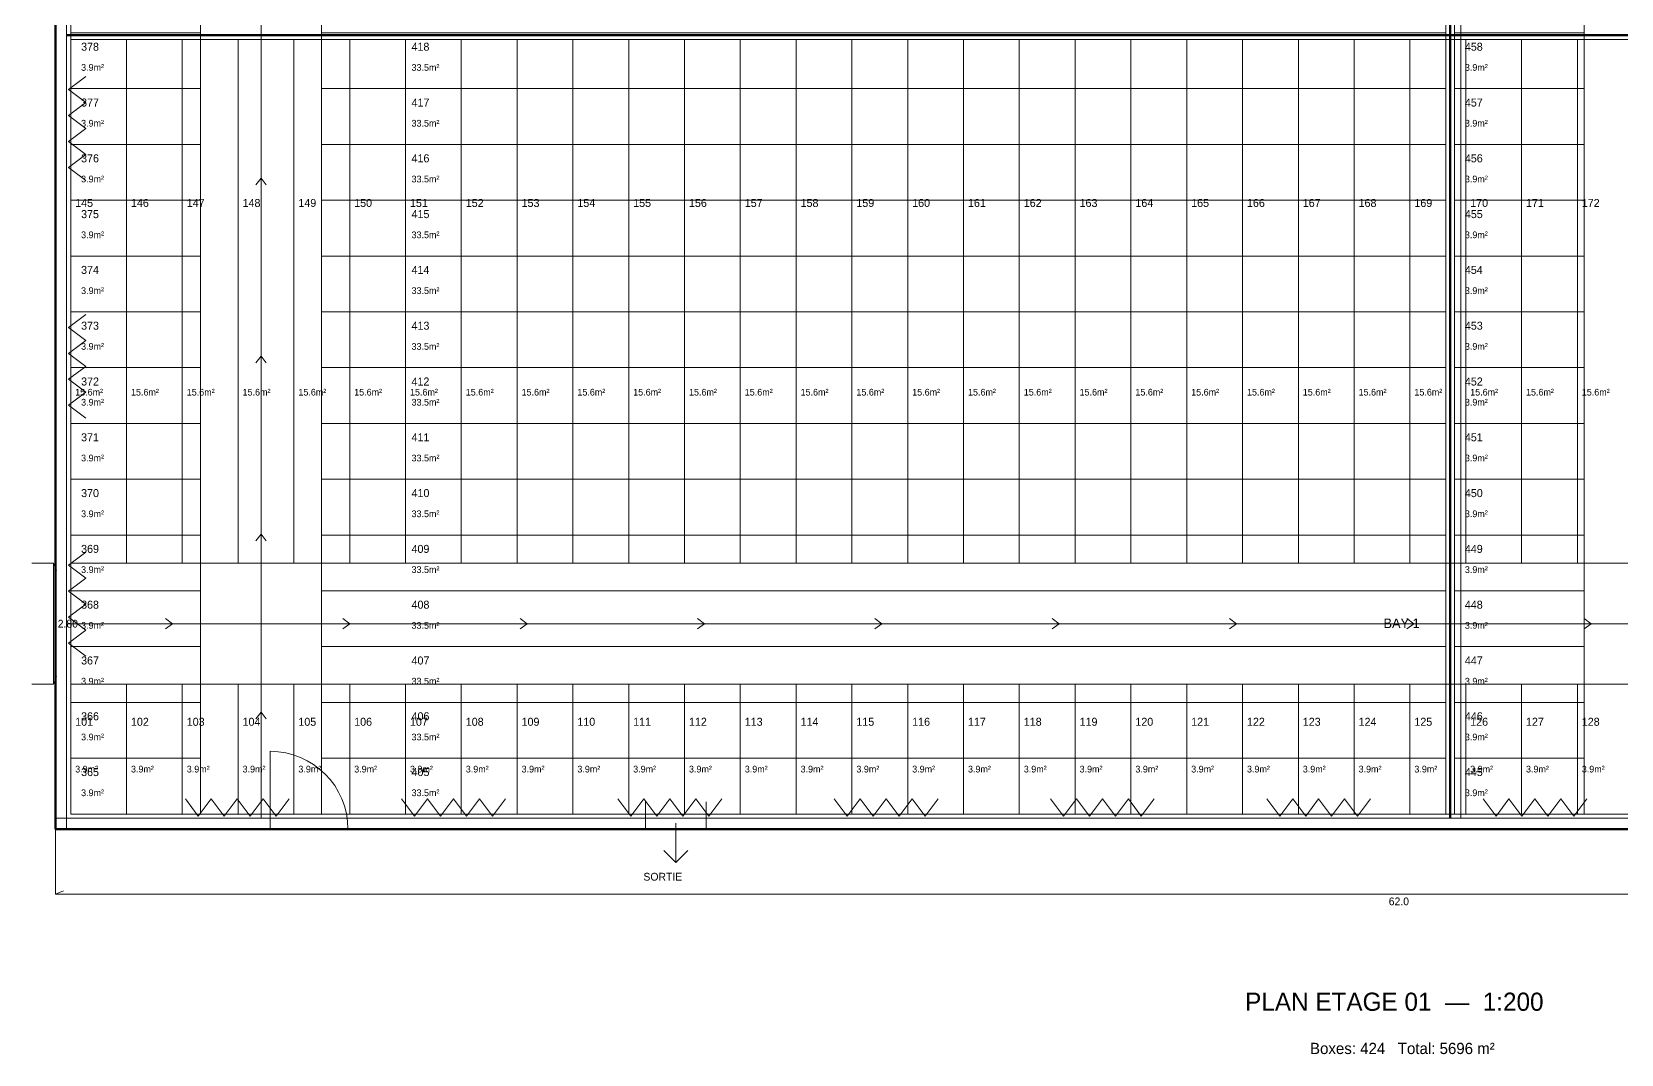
# Model space of a CAD drawing. Header units: millimetres. Extents: x -550 to 64059, y -5204 to 54250.
# Drawn here: x -550 to 36194, y -5204 to 18435 of the extents above; entities that cross this region are included whole.
import ezdxf

# ---------------------------------------------------------------- set-up
doc = ezdxf.new("R2010")
doc.units = ezdxf.units.MM
for name, color, linetype, lineweight in [('Cote', 8, 'Continuous', 9), ('Fleche', 5, 'Continuous', 13), ('ligne circulation', 5, 'Continuous', 9), ('Mur', 250, 'Continuous', 50), ('Radiateur', 1, 'Continuous', 9), ('Texte', 7, 'Continuous', 0), ('Tole Blanche', 8, 'Continuous', 18)]:
    doc.layers.add(name, color=color, linetype=linetype, lineweight=lineweight)

msp = doc.modelspace()

# ---------------------------------------------------------------- linework, layer by layer
at = {"layer": 'Cote', "lineweight": 9}
for p, q in [((-550, 6150), (-50, 6150)), ((-50, 3350), (-50, 6150)), ((-50, 6150), (20, 5970)), ((-550, 3350), (-50, 3350)), ((-50, 3350), (20, 3530)), ((0, 0), (0, -1500)), ((0, -1500), (180, -1430)), ((0, -1500), (62000, -1500))]:
    msp.add_line(p, q, dxfattribs=at)
at = {"layer": 'Fleche', "lineweight": 13}
for p, q in [((4750, 15054), (4630, 14894)), ((4750, 14654), (4750, 15054)), ((4750, 15054), (4870, 14894)), ((4750, 10938), (4630, 10778)), ((4750, 10538), (4750, 10938)), ((4750, 10938), (4870, 10778)), ((4750, 6823), (4630, 6663)), ((4750, 6423), (4750, 6823)), ((4750, 6823), (4870, 6663)), ((2700, 4750), (2540, 4870)), ((6800, 4750), (6640, 4870)), ((10900, 4750), (10740, 4870)), ((15000, 4750), (14840, 4870)), ((19100, 4750), (18940, 4870)), ((23200, 4750), (23040, 4870)), ((27300, 4750), (27140, 4870)), ((31400, 4750), (31240, 4870)), ((35500, 4750), (35340, 4870)), ((2300, 4750), (2700, 4750)), ((2700, 4750), (2540, 4630)), ((6400, 4750), (6800, 4750)), ((6800, 4750), (6640, 4630)), ((10500, 4750), (10900, 4750)), ((10900, 4750), (10740, 4630)), ((14600, 4750), (15000, 4750)), ((15000, 4750), (14840, 4630)), ((18700, 4750), (19100, 4750)), ((19100, 4750), (18940, 4630)), ((22800, 4750), (23200, 4750)), ((23200, 4750), (23040, 4630)), ((26900, 4750), (27300, 4750)), ((27300, 4750), (27140, 4630)), ((31000, 4750), (31400, 4750)), ((31400, 4750), (31240, 4630)), ((35100, 4750), (35500, 4750)), ((35500, 4750), (35340, 4630)), ((4750, 2708), (4630, 2548)), ((4750, 2308), (4750, 2708)), ((4750, 2708), (4870, 2548)), ((14340, 140), (14340, -770)), ((14340, -770), (14060, -490)), ((14340, -770), (14620, -490))]:
    msp.add_line(p, q, dxfattribs=at)
at = {"layer": 'ligne circulation', "lineweight": 9}
for p, q in [((4750, 250), (4750, 53750)), ((250, 4750), (61750, 4750))]:
    msp.add_line(p, q, dxfattribs=at)
at = {"layer": 'Mur', "lineweight": 50}
for p, q in [((0, 54000), (0, 0)), ((32240, 250), (32240, 53750)), ((250, 18360), (61750, 18360)), ((0, 0), (62000, 0))]:
    msp.add_line(p, q, dxfattribs=at)
at = {"layer": 'Mur', "lineweight": 18}
for p, q in [((250, 54000), (250, 0)), ((32490, 250), (32490, 53750)), ((0, 250), (62000, 250))]:
    msp.add_line(p, q, dxfattribs=at)
at = {"layer": 'Mur', "lineweight": 9}
for p, q in [((4960, 0), (4960, 1800)), ((13640, 0), (13640, 630)), ((15040, 0), (15040, 630))]:
    msp.add_line(p, q, dxfattribs=at)
at = {"layer": 'Mur', "lineweight": 25}
for p, q in [((4960, 0), (6760, 0)), ((13640, 0), (15040, 0))]:
    msp.add_line(p, q, dxfattribs=at)
at = {"layer": 'Mur', "lineweight": 9}
msp.add_arc((4960, 0), 1800, 0, 90, dxfattribs=at)
at = {"layer": 'Radiateur', "lineweight": 9}
for p, q in [((300, 17100), (700, 17400)), ((700, 16800), (300, 17100)), ((300, 16500), (700, 16800)), ((700, 16200), (300, 16500)), ((300, 15900), (700, 16200)), ((700, 15600), (300, 15900)), ((300, 15300), (700, 15600)), ((700, 15000), (300, 15300)), ((300, 11600), (700, 11900)), ((700, 11300), (300, 11600)), ((300, 11000), (700, 11300)), ((700, 10700), (300, 11000)), ((300, 10400), (700, 10700)), ((700, 10100), (300, 10400)), ((300, 9800), (700, 10100)), ((700, 9500), (300, 9800)), ((300, 6100), (700, 6400)), ((700, 5800), (300, 6100)), ((300, 5500), (700, 5800)), ((700, 5200), (300, 5500)), ((300, 4900), (700, 5200)), ((700, 4600), (300, 4900)), ((300, 4300), (700, 4600)), ((700, 4000), (300, 4300)), ((3000, 700), (3300, 300)), ((3300, 300), (3600, 700)), ((3600, 700), (3900, 300)), ((3900, 300), (4200, 700)), ((4200, 700), (4500, 300)), ((4500, 300), (4800, 700)), ((4800, 700), (5100, 300)), ((5100, 300), (5400, 700)), ((8000, 700), (8300, 300)), ((8300, 300), (8600, 700)), ((8600, 700), (8900, 300)), ((8900, 300), (9200, 700)), ((9200, 700), (9500, 300)), ((9500, 300), (9800, 700)), ((9800, 700), (10100, 300)), ((10100, 300), (10400, 700)), ((13000, 700), (13300, 300)), ((13300, 300), (13600, 700)), ((13600, 700), (13900, 300)), ((13900, 300), (14200, 700)), ((14200, 700), (14500, 300)), ((14500, 300), (14800, 700)), ((14800, 700), (15100, 300)), ((15100, 300), (15400, 700)), ((18000, 700), (18300, 300)), ((18300, 300), (18600, 700)), ((18600, 700), (18900, 300)), ((18900, 300), (19200, 700)), ((19200, 700), (19500, 300)), ((19500, 300), (19800, 700)), ((19800, 700), (20100, 300)), ((20100, 300), (20400, 700)), ((23000, 700), (23300, 300)), ((23300, 300), (23600, 700)), ((23600, 700), (23900, 300)), ((23900, 300), (24200, 700)), ((24200, 700), (24500, 300)), ((24500, 300), (24800, 700)), ((24800, 700), (25100, 300)), ((25100, 300), (25400, 700)), ((28000, 700), (28300, 300)), ((28300, 300), (28600, 700)), ((28600, 700), (28900, 300)), ((28900, 300), (29200, 700)), ((29200, 700), (29500, 300)), ((29500, 300), (29800, 700)), ((29800, 700), (30100, 300)), ((30100, 300), (30400, 700)), ((33000, 700), (33300, 300)), ((33300, 300), (33600, 700)), ((33600, 700), (33900, 300)), ((33900, 300), (34200, 700)), ((34200, 700), (34500, 300)), ((34500, 300), (34800, 700)), ((34800, 700), (35100, 300)), ((35100, 300), (35400, 700))]:
    msp.add_line(p, q, dxfattribs=at)
at = {"layer": 'Tole Blanche', "lineweight": 13}
for points in [[(350, 18410), (3350, 18410), (3350, 19700), (350, 19700)], [(6150, 18410), (32140, 18410), (32140, 19700), (6150, 19700)], [(32340, 18410), (35340, 18410), (35340, 19700), (32340, 19700)], [(350, 17120), (3350, 17120), (3350, 18410), (350, 18410)], [(6150, 17120), (32140, 17120), (32140, 18410), (6150, 18410)], [(32340, 17120), (35340, 17120), (35340, 18410), (32340, 18410)], [(350, 6150), (1640, 6150), (1640, 18260), (350, 18260)], [(1640, 6150), (2930, 6150), (2930, 18260), (1640, 18260)], [(2930, 6150), (4220, 6150), (4220, 18260), (2930, 18260)], [(4220, 6150), (5510, 6150), (5510, 18260), (4220, 18260)], [(5510, 6150), (6800, 6150), (6800, 18260), (5510, 18260)], [(6800, 6150), (8090, 6150), (8090, 18260), (6800, 18260)], [(8090, 6150), (9380, 6150), (9380, 18260), (8090, 18260)], [(9380, 6150), (10670, 6150), (10670, 18260), (9380, 18260)], [(10670, 6150), (11960, 6150), (11960, 18260), (10670, 18260)], [(11960, 6150), (13250, 6150), (13250, 18260), (11960, 18260)], [(13250, 6150), (14540, 6150), (14540, 18260), (13250, 18260)], [(14540, 6150), (15830, 6150), (15830, 18260), (14540, 18260)], [(15830, 6150), (17120, 6150), (17120, 18260), (15830, 18260)], [(17120, 6150), (18410, 6150), (18410, 18260), (17120, 18260)], [(18410, 6150), (19700, 6150), (19700, 18260), (18410, 18260)], [(19700, 6150), (20990, 6150), (20990, 18260), (19700, 18260)], [(20990, 6150), (22280, 6150), (22280, 18260), (20990, 18260)], [(22280, 6150), (23570, 6150), (23570, 18260), (22280, 18260)], [(23570, 6150), (24860, 6150), (24860, 18260), (23570, 18260)], [(24860, 6150), (26150, 6150), (26150, 18260), (24860, 18260)], [(26150, 6150), (27440, 6150), (27440, 18260), (26150, 18260)], [(27440, 6150), (28730, 6150), (28730, 18260), (27440, 18260)], [(28730, 6150), (30020, 6150), (30020, 18260), (28730, 18260)], [(30020, 6150), (31310, 6150), (31310, 18260), (30020, 18260)], [(31310, 6150), (32600, 6150), (32600, 18260), (31310, 18260)], [(32600, 6150), (33890, 6150), (33890, 18260), (32600, 18260)], [(33890, 6150), (35180, 6150), (35180, 18260), (33890, 18260)], [(35180, 6150), (36470, 6150), (36470, 18260), (35180, 18260)], [(350, 15830), (3350, 15830), (3350, 17120), (350, 17120)], [(6150, 15830), (32140, 15830), (32140, 17120), (6150, 17120)], [(32340, 15830), (35340, 15830), (35340, 17120), (32340, 17120)], [(350, 14540), (3350, 14540), (3350, 15830), (350, 15830)], [(6150, 14540), (32140, 14540), (32140, 15830), (6150, 15830)], [(32340, 14540), (35340, 14540), (35340, 15830), (32340, 15830)], [(350, 13250), (3350, 13250), (3350, 14540), (350, 14540)], [(6150, 13250), (32140, 13250), (32140, 14540), (6150, 14540)], [(32340, 13250), (35340, 13250), (35340, 14540), (32340, 14540)], [(350, 11960), (3350, 11960), (3350, 13250), (350, 13250)], [(6150, 11960), (32140, 11960), (32140, 13250), (6150, 13250)], [(32340, 11960), (35340, 11960), (35340, 13250), (32340, 13250)], [(350, 10670), (3350, 10670), (3350, 11960), (350, 11960)], [(6150, 10670), (32140, 10670), (32140, 11960), (6150, 11960)], [(32340, 10670), (35340, 10670), (35340, 11960), (32340, 11960)], [(350, 9380), (3350, 9380), (3350, 10670), (350, 10670)], [(6150, 9380), (32140, 9380), (32140, 10670), (6150, 10670)], [(32340, 9380), (35340, 9380), (35340, 10670), (32340, 10670)], [(350, 8090), (3350, 8090), (3350, 9380), (350, 9380)], [(6150, 8090), (32140, 8090), (32140, 9380), (6150, 9380)], [(32340, 8090), (35340, 8090), (35340, 9380), (32340, 9380)], [(350, 6800), (3350, 6800), (3350, 8090), (350, 8090)], [(6150, 6800), (32140, 6800), (32140, 8090), (6150, 8090)], [(32340, 6800), (35340, 6800), (35340, 8090), (32340, 8090)], [(350, 5510), (3350, 5510), (3350, 6800), (350, 6800)], [(6150, 5510), (32140, 5510), (32140, 6800), (6150, 6800)], [(32340, 5510), (35340, 5510), (35340, 6800), (32340, 6800)], [(350, 4220), (3350, 4220), (3350, 5510), (350, 5510)], [(6150, 4220), (32140, 4220), (32140, 5510), (6150, 5510)], [(32340, 4220), (35340, 4220), (35340, 5510), (32340, 5510)], [(350, 2930), (3350, 2930), (3350, 4220), (350, 4220)], [(6150, 2930), (32140, 2930), (32140, 4220), (6150, 4220)], [(32340, 2930), (35340, 2930), (35340, 4220), (32340, 4220)], [(350, 350), (1640, 350), (1640, 3350), (350, 3350)], [(1640, 350), (2930, 350), (2930, 3350), (1640, 3350)], [(2930, 350), (4220, 350), (4220, 3350), (2930, 3350)], [(4220, 350), (5510, 350), (5510, 3350), (4220, 3350)], [(5510, 350), (6800, 350), (6800, 3350), (5510, 3350)], [(6800, 350), (8090, 350), (8090, 3350), (6800, 3350)], [(8090, 350), (9380, 350), (9380, 3350), (8090, 3350)], [(9380, 350), (10670, 350), (10670, 3350), (9380, 3350)], [(10670, 350), (11960, 350), (11960, 3350), (10670, 3350)], [(11960, 350), (13250, 350), (13250, 3350), (11960, 3350)], [(13250, 350), (14540, 350), (14540, 3350), (13250, 3350)], [(14540, 350), (15830, 350), (15830, 3350), (14540, 3350)], [(15830, 350), (17120, 350), (17120, 3350), (15830, 3350)], [(17120, 350), (18410, 350), (18410, 3350), (17120, 3350)], [(18410, 350), (19700, 350), (19700, 3350), (18410, 3350)], [(19700, 350), (20990, 350), (20990, 3350), (19700, 3350)], [(20990, 350), (22280, 350), (22280, 3350), (20990, 3350)], [(22280, 350), (23570, 350), (23570, 3350), (22280, 3350)], [(23570, 350), (24860, 350), (24860, 3350), (23570, 3350)], [(24860, 350), (26150, 350), (26150, 3350), (24860, 3350)], [(26150, 350), (27440, 350), (27440, 3350), (26150, 3350)], [(27440, 350), (28730, 350), (28730, 3350), (27440, 3350)], [(28730, 350), (30020, 350), (30020, 3350), (28730, 3350)], [(30020, 350), (31310, 350), (31310, 3350), (30020, 3350)], [(31310, 350), (32600, 350), (32600, 3350), (31310, 3350)], [(32600, 350), (33890, 350), (33890, 3350), (32600, 3350)], [(33890, 350), (35180, 350), (35180, 3350), (33890, 3350)], [(35180, 350), (36470, 350), (36470, 3350), (35180, 3350)], [(350, 1640), (3350, 1640), (3350, 2930), (350, 2930)], [(6150, 1640), (32140, 1640), (32140, 2930), (6150, 2930)], [(32340, 1640), (35340, 1640), (35340, 2930), (32340, 2930)], [(350, 350), (3350, 350), (3350, 1640), (350, 1640)], [(6150, 350), (32140, 350), (32140, 1640), (6150, 1640)], [(32340, 350), (35340, 350), (35340, 1640), (32340, 1640)]]:
    msp.add_lwpolyline(points, close=True, dxfattribs=at)

# ---------------------------------------------------------------- texts
at = {"layer": 'Cote'}
for s, p in [('2.80', (50, 4660)), ('62.0', (30820, -1760))]:
    msp.add_text(s, height=180, dxfattribs=at).set_placement(p)
at = {"layer": 'Texte'}
for s, height, p in [('378', 185, (590, 17997)), ('418', 185, (8229, 17997)), ('458', 185, (32580, 17997)), ('3.9m²', 155, (590, 17533)), ('33.5m²', 155, (8229, 17533)), ('3.9m²', 155, (32580, 17533)), ('377', 185, (590, 16707)), ('417', 185, (8229, 16707)), ('457', 185, (32580, 16707)), ('3.9m²', 155, (590, 16243)), ('33.5m²', 155, (8229, 16243)), ('3.9m²', 155, (32580, 16243)), ('376', 185, (590, 15417)), ('416', 185, (8229, 15417)), ('456', 185, (32580, 15417)), ('3.9m²', 155, (590, 14953)), ('33.5m²', 155, (8229, 14953)), ('3.9m²', 155, (32580, 14953)), ('145', 185, (453, 14385)), ('146', 185, (1743, 14385)), ('147', 185, (3033, 14385)), ('148', 185, (4323, 14385)), ('149', 185, (5613, 14385)), ('150', 185, (6903, 14385)), ('151', 185, (8193, 14385)), ('152', 185, (9483, 14385)), ('153', 185, (10773, 14385)), ('154', 185, (12063, 14385)), ('155', 185, (13353, 14385)), ('156', 185, (14643, 14385)), ('157', 185, (15933, 14385)), ('158', 185, (17223, 14385)), ('159', 185, (18513, 14385)), ('160', 185, (19803, 14385)), ('161', 185, (21093, 14385)), ('162', 185, (22383, 14385)), ('163', 185, (23673, 14385)), ('164', 185, (24963, 14385)), ('165', 185, (26253, 14385)), ('166', 185, (27543, 14385)), ('167', 185, (28833, 14385)), ('168', 185, (30123, 14385)), ('169', 185, (31413, 14385)), ('170', 185, (32703, 14385)), ('171', 185, (33993, 14385)), ('172', 185, (35283, 14385)), ('375', 185, (590, 14127)), ('415', 185, (8229, 14127)), ('455', 185, (32580, 14127)), ('3.9m²', 155, (590, 13663)), ('33.5m²', 155, (8229, 13663)), ('3.9m²', 155, (32580, 13663)), ('374', 185, (590, 12837)), ('414', 185, (8229, 12837)), ('454', 185, (32580, 12837)), ('3.9m²', 155, (590, 12373)), ('33.5m²', 155, (8229, 12373)), ('3.9m²', 155, (32580, 12373)), ('373', 185, (590, 11547)), ('413', 185, (8229, 11547)), ('453', 185, (32580, 11547)), ('3.9m²', 155, (590, 11083)), ('33.5m²', 155, (8229, 11083)), ('3.9m²', 155, (32580, 11083)), ('372', 185, (590, 10257)), ('412', 185, (8229, 10257)), ('452', 185, (32580, 10257)), ('15.6m²', 155, (453, 10025)), ('3.9m²', 155, (590, 9793)), ('15.6m²', 155, (1743, 10025)), ('15.6m²', 155, (3033, 10025)), ('15.6m²', 155, (4323, 10025)), ('15.6m²', 155, (5613, 10025)), ('15.6m²', 155, (6903, 10025)), ('15.6m²', 155, (8193, 10025)), ('33.5m²', 155, (8229, 9793)), ('15.6m²', 155, (9483, 10025)), ('15.6m²', 155, (10773, 10025)), ('15.6m²', 155, (12063, 10025)), ('15.6m²', 155, (13353, 10025)), ('15.6m²', 155, (14643, 10025)), ('15.6m²', 155, (15933, 10025)), ('15.6m²', 155, (17223, 10025)), ('15.6m²', 155, (18513, 10025)), ('15.6m²', 155, (19803, 10025)), ('15.6m²', 155, (21093, 10025)), ('15.6m²', 155, (22383, 10025)), ('15.6m²', 155, (23673, 10025)), ('15.6m²', 155, (24963, 10025)), ('15.6m²', 155, (26253, 10025)), ('15.6m²', 155, (27543, 10025)), ('15.6m²', 155, (28833, 10025)), ('15.6m²', 155, (30123, 10025)), ('15.6m²', 155, (31413, 10025)), ('3.9m²', 155, (32580, 9793)), ('15.6m²', 155, (32703, 10025)), ('15.6m²', 155, (33993, 10025)), ('15.6m²', 155, (35283, 10025)), ('371', 185, (590, 8967)), ('411', 185, (8229, 8967)), ('451', 185, (32580, 8967)), ('3.9m²', 155, (590, 8503)), ('33.5m²', 155, (8229, 8503)), ('3.9m²', 155, (32580, 8503)), ('370', 185, (590, 7677)), ('410', 185, (8229, 7677)), ('450', 185, (32580, 7677)), ('3.9m²', 155, (590, 7213)), ('33.5m²', 155, (8229, 7213)), ('3.9m²', 155, (32580, 7213)), ('369', 185, (590, 6387)), ('409', 185, (8229, 6387)), ('449', 185, (32580, 6387)), ('3.9m²', 155, (590, 5923)), ('33.5m²', 155, (8229, 5923)), ('3.9m²', 155, (32580, 5923)), ('368', 185, (590, 5097)), ('408', 185, (8229, 5097)), ('448', 185, (32580, 5097)), ('3.9m²', 155, (590, 4633)), ('33.5m²', 155, (8229, 4633)), ('BAY 1', 220, (30700, 4650)), ('3.9m²', 155, (32580, 4633)), ('367', 185, (590, 3807)), ('407', 185, (8229, 3807)), ('447', 185, (32580, 3807)), ('3.9m²', 155, (590, 3343)), ('33.5m²', 155, (8229, 3343)), ('3.9m²', 155, (32580, 3343)), ('101', 185, (453, 2390)), ('366', 185, (590, 2517)), ('102', 185, (1743, 2390)), ('103', 185, (3033, 2390)), ('104', 185, (4323, 2390)), ('105', 185, (5613, 2390)), ('106', 185, (6903, 2390)), ('107', 185, (8193, 2390)), ('406', 185, (8229, 2517)), ('108', 185, (9483, 2390)), ('109', 185, (10773, 2390)), ('110', 185, (12063, 2390)), ('111', 185, (13353, 2390)), ('112', 185, (14643, 2390)), ('113', 185, (15933, 2390)), ('114', 185, (17223, 2390)), ('115', 185, (18513, 2390)), ('116', 185, (19803, 2390)), ('117', 185, (21093, 2390)), ('118', 185, (22383, 2390)), ('119', 185, (23673, 2390)), ('120', 185, (24963, 2390)), ('121', 185, (26253, 2390)), ('122', 185, (27543, 2390)), ('123', 185, (28833, 2390)), ('124', 185, (30123, 2390)), ('125', 185, (31413, 2390)), ('446', 185, (32580, 2517)), ('126', 185, (32703, 2390)), ('127', 185, (33993, 2390)), ('128', 185, (35283, 2390)), ('3.9m²', 155, (590, 2053)), ('33.5m²', 155, (8229, 2053)), ('3.9m²', 155, (32580, 2053)), ('3.9m²', 155, (453, 1310)), ('365', 185, (590, 1227)), ('3.9m²', 155, (1743, 1310)), ('3.9m²', 155, (3033, 1310)), ('3.9m²', 155, (4323, 1310)), ('3.9m²', 155, (5613, 1310)), ('3.9m²', 155, (6903, 1310)), ('3.9m²', 155, (8193, 1310)), ('405', 185, (8229, 1227)), ('3.9m²', 155, (9483, 1310)), ('3.9m²', 155, (10773, 1310)), ('3.9m²', 155, (12063, 1310)), ('3.9m²', 155, (13353, 1310)), ('3.9m²', 155, (14643, 1310)), ('3.9m²', 155, (15933, 1310)), ('3.9m²', 155, (17223, 1310)), ('3.9m²', 155, (18513, 1310)), ('3.9m²', 155, (19803, 1310)), ('3.9m²', 155, (21093, 1310)), ('3.9m²', 155, (22383, 1310)), ('3.9m²', 155, (23673, 1310)), ('3.9m²', 155, (24963, 1310)), ('3.9m²', 155, (26253, 1310)), ('3.9m²', 155, (27543, 1310)), ('3.9m²', 155, (28833, 1310)), ('3.9m²', 155, (30123, 1310)), ('3.9m²', 155, (31413, 1310)), ('445', 185, (32580, 1227)), ('3.9m²', 155, (32703, 1310)), ('3.9m²', 155, (33993, 1310)), ('3.9m²', 155, (35283, 1310)), ('3.9m²', 155, (590, 763)), ('33.5m²', 155, (8229, 763)), ('3.9m²', 155, (32580, 763)), ('SORTIE', 180, (13590, -1190)), ('PLAN ETAGE 01  —  1:200', 420, (27500, -4200)), ('Boxes: 424   Total: 5696 m²', 260, (29000, -5200))]:
    msp.add_text(s, height=height, dxfattribs=at).set_placement(p)

doc.saveas('drawing.dxf')
